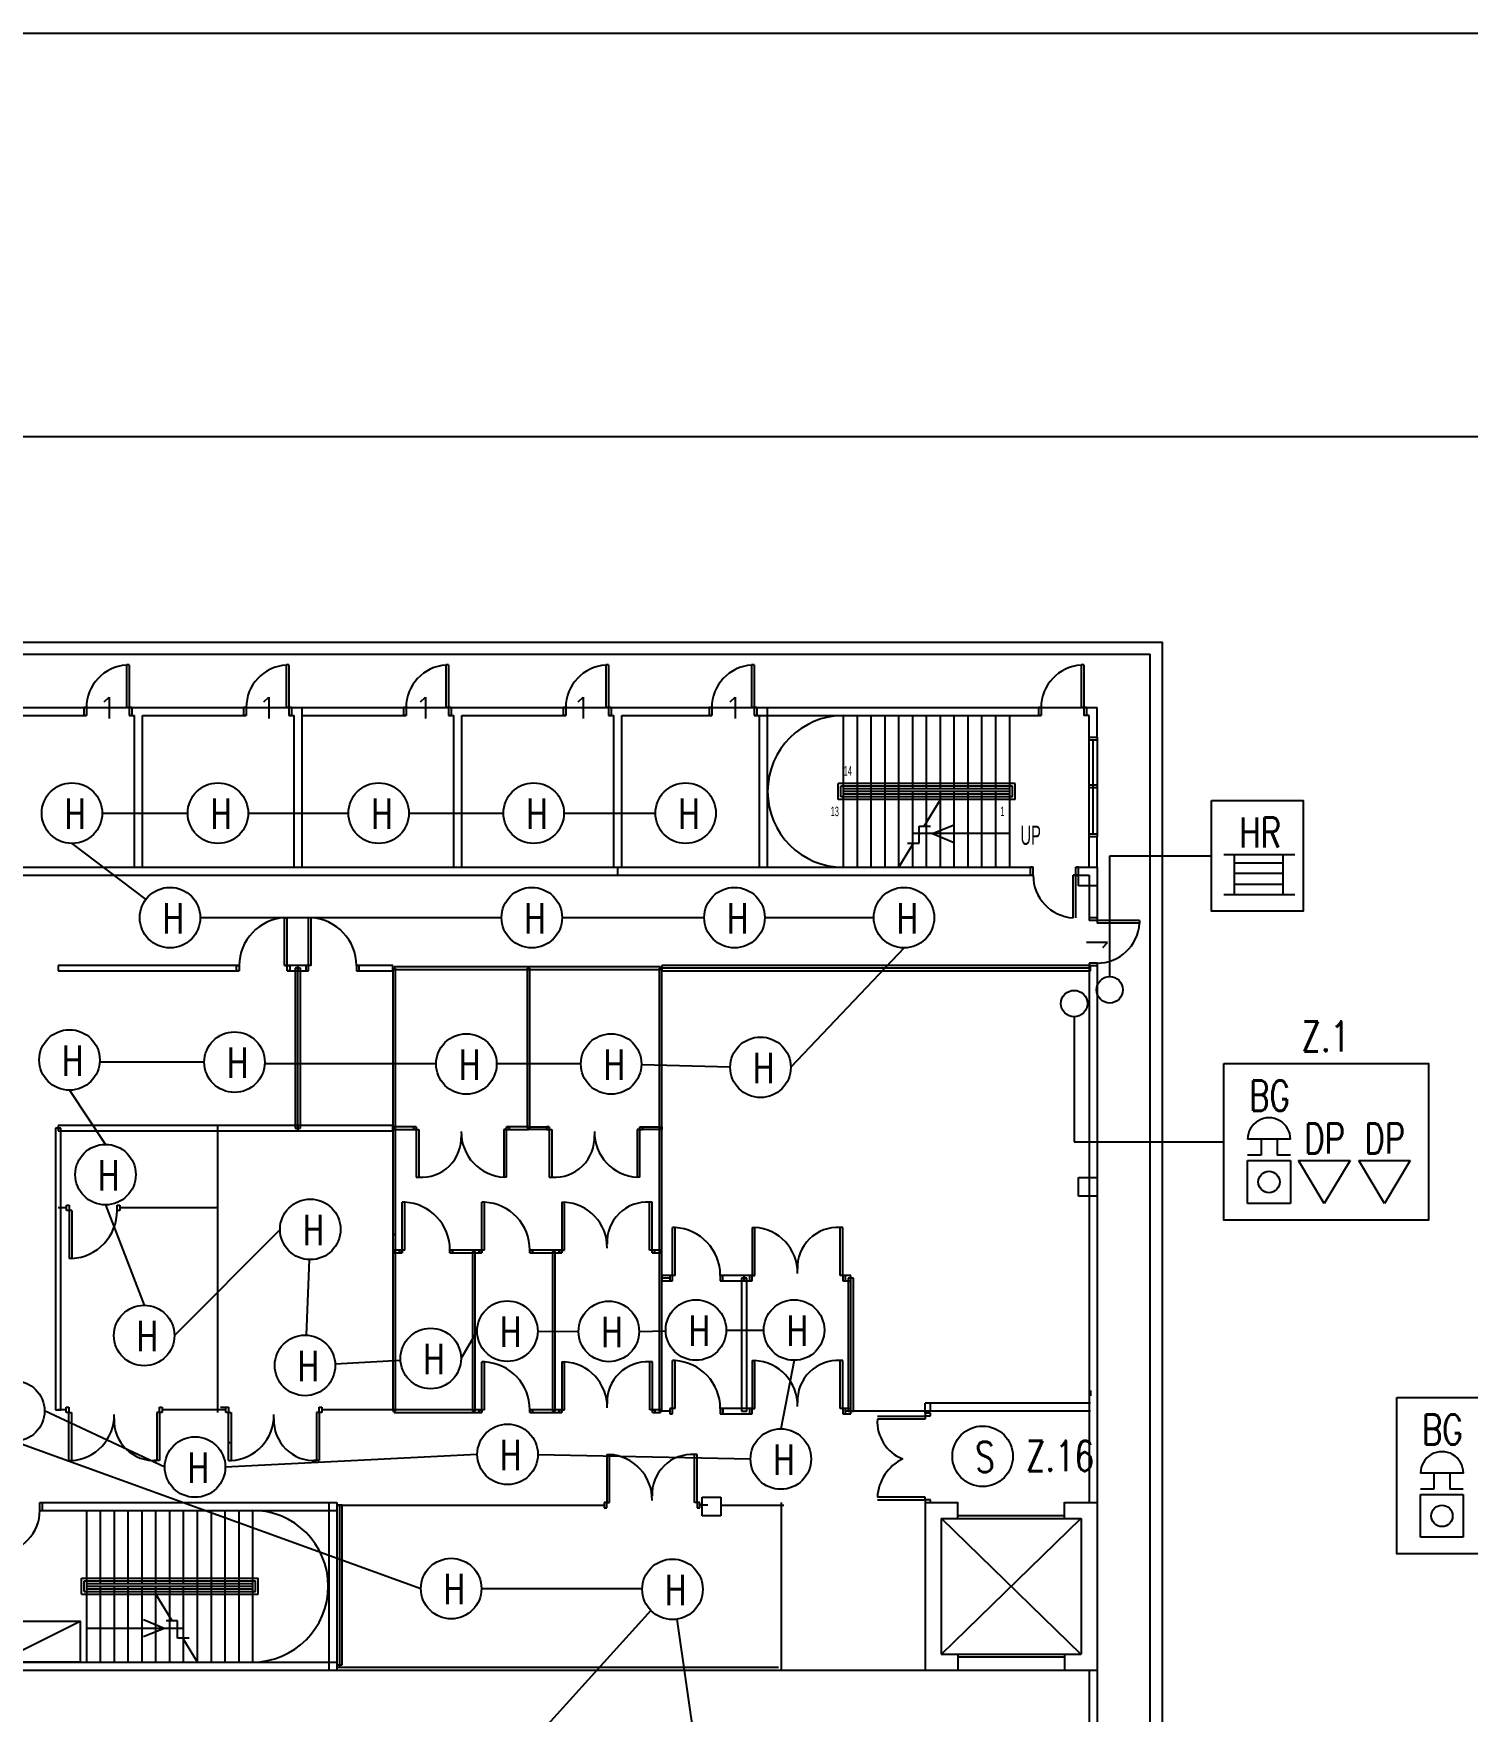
# Model space of a CAD drawing. Extents: x 134044 to 2458691, y -1196082 to 3409924.
# Drawn here: x 134755.6 to 134862.2, y 153433.6 to 153558.3 of the extents above; entities that cross this region are included whole.
import ezdxf

# ---------------------------------------------------------------- set-up
doc = ezdxf.new("R2010")
doc.units = 0
doc.layers.get('0').update_dxf_attribs({"linetype": 'CONTINUOUS'})
for name, color, linetype in [('000_-_ARCHITECT', 251, 'CONTINUOUS'), ('1', 251, 'CONTINUOUS'), ('5', 4, 'CONTINUOUS'), ('CON1', 251, 'CONTINUOUS'), ('DOOR', 251, 'CONTINUOUS'), ('DOOR1', 251, 'CONTINUOUS'), ('DOOR2', 251, 'CONTINUOUS'), ('DR', 251, 'CONTINUOUS'), ('ESCAPE_LINE', 80, 'CONTINUOUS'), ('F-_DDIM', 251, 'CONTINUOUS'), ('F-OP', 5, 'CONTINUOUS'), ('F-WIN', 5, 'CONTINUOUS'), ('F_COL', 3, 'CONTINUOUS'), ('FAPOINT', 1, 'CONTINUOUS'), ('FF_GRID_LINE', 8, 'CONTINUOUS'), ('GRID', 251, 'CONTINUOUS'), ('MIMIC_SIZE', 7, 'CONTINUOUS'), ('NAMA_TEMPAT', 6, 'CONTINUOUS'), ('PU_DOOR', 251, 'CONTINUOUS'), ('WALL_GYPSUM', 251, 'CONTINUOUS'), ('WALL_PANEL_50MM', 251, 'CONTINUOUS'), ('Z-VIEWPORTS', 7, 'CONTINUOUS')]:
    doc.layers.add(name, color=color, linetype=linetype)
doc.styles.add('PLOT02__REVB$0$NARROW', font='SIMPLEX', dxfattribs={"width": 0.75})
doc.styles.get("Standard").update_dxf_attribs({"font": 'arial.ttf'})

msp = doc.modelspace()

# ---------------------------------------------------------------- linework, layer by layer
at = {"color": 1}
for p, q in [((134849.052, 153476.108, 16734.629), (134845.871, 153476.111, 16734.629)), ((134846.865, 153476.11, 16734.629), (134846.864, 153474.917, 16734.629)), ((134848.058, 153476.109, 16734.629), (134848.057, 153474.916, 16734.629)), ((134845.866, 153471.339, 16734.629), (134845.869, 153474.52, 16734.629)), ((134846.864, 153474.917, 16734.629), (134845.869, 153474.918, 16734.629)), ((134845.869, 153474.52, 16734.629), (134849.051, 153474.517, 16734.629)), ((134849.051, 153474.915, 16734.629), (134848.057, 153474.916, 16734.629)), ((134849.051, 153474.517, 16734.629), (134849.047, 153471.336, 16734.629)), ((134849.663, 153474.515, 16734.629), (134853.481, 153474.526, 16734.629)), ((134851.569, 153471.339, 16734.629), (134849.663, 153474.515, 16734.629)), ((134853.481, 153474.526, 16734.629), (134851.569, 153471.339, 16734.629)), ((134854.13, 153474.515, 16734.629), (134857.948, 153474.526, 16734.629)), ((134856.036, 153471.339, 16734.629), (134854.13, 153474.515, 16734.629)), ((134857.948, 153474.526, 16734.629), (134856.036, 153471.339, 16734.629)), ((134859.718, 153450.089), (134858.724, 153450.091)), ((134861.907, 153451.28), (134858.725, 153451.284)), ((134859.719, 153451.283), (134859.718, 153450.089)), ((134860.912, 153451.281), (134860.911, 153450.088)), ((134861.905, 153450.087), (134860.911, 153450.088)), ((134858.72, 153446.511), (134858.724, 153449.693)), ((134858.724, 153449.693), (134861.905, 153449.69)), ((134861.905, 153449.69), (134861.902, 153446.508))]:
    msp.add_line(p, q, dxfattribs=at)
at = {"color": 1, "linetype": 'BYBLOCK'}
msp.add_line((134752.941, 153437.224), (134759.066, 153440.274), dxfattribs=at)
msp.add_line((134752.941, 153437.224), (134759.066, 153440.274), dxfattribs=at)
at = {"color": 0, "linetype": 'BYBLOCK'}
for p, q in [((134752.106, 153436.63), (134834.078, 153436.63)), ((134834.078, 153436.63), (134834.078, 153378.121))]:
    msp.add_line(p, q, dxfattribs=at)
at = {"color": 1}
for points in [[(134843.183, 153501.291), (134849.992, 153501.291), (134849.992, 153493.064), (134843.183, 153493.064)], [(134844.111, 153481.74), (134859.319, 153481.74), (134859.319, 153470.099), (134844.111, 153470.099)], [(134856.965, 153456.912), (134877.798, 153456.912), (134877.798, 153445.272), (134856.965, 153445.272)]]:
    msp.add_lwpolyline(points, close=True, dxfattribs=at)
at = {"color": 1, "linetype": 'BYBLOCK'}
for centre, radius in [((134758.454, 153500.352), 2.25), ((134769.308, 153500.352), 2.25), ((134781.257, 153500.352), 2.25), ((134792.787, 153500.352), 2.25), ((134804.084, 153500.352), 2.25), ((134765.744, 153492.588), 2.25), ((134792.648, 153492.588), 2.25), ((134807.718, 153492.588), 2.25), ((134820.319, 153492.588), 2.25), ((134835.614, 153487.218), 0.982), ((134832.971, 153486.194), 0.982), ((134758.267, 153482.003), 2.25), ((134770.543, 153481.842), 2.25), ((134787.779, 153481.703), 2.25), ((134798.541, 153481.703), 2.25), ((134809.651, 153481.456), 2.25), ((134760.951, 153473.477), 2.25), ((134776.175, 153469.402), 2.25), ((134790.831, 153461.832), 2.25), ((134798.371, 153461.815), 2.25), ((134804.851, 153461.916), 2.25), ((134812.146, 153461.916), 2.25), ((134763.823, 153461.509), 2.25), ((134775.781, 153459.287), 2.25), ((134785.131, 153459.804), 2.25), ((134754.162, 153455.898), 2.25), ((134767.604, 153451.728), 2.25), ((134790.844, 153452.674), 2.25), ((134811.162, 153452.323), 2.25), ((134826.165, 153452.53), 2.25), ((134786.648, 153442.693), 2.25), ((134803.108, 153442.64), 2.25)]:
    msp.add_circle(centre, radius, dxfattribs=at)
at = {"color": 1}
for centre in [(134847.458, 153472.928, 16734.629), (134860.313, 153448.1)]:
    msp.add_circle(centre, 0.795, dxfattribs=at)
for centre in [(134847.462, 153476.109, 16734.629), (134860.316, 153451.282)]:
    msp.add_arc(centre, 1.591, 359.93967, 179.93967, dxfattribs=at)
at = {"layer": '000_-_ARCHITECT', "color": 0, "linetype": 'BYBLOCK'}
for p, q in [((134833.484, 153511.375), (134833.484, 153508.207)), ((134833.682, 153511.375), (134833.484, 153511.375)), ((134833.682, 153511.375), (134833.682, 153507.613)), ((134830.316, 153508.207), (134830.316, 153507.613)), ((134830.514, 153508.207), (134830.316, 153508.207)), ((134830.514, 153507.613), (134830.316, 153507.613)), ((134830.514, 153508.207), (134830.514, 153507.613)), ((134833.88, 153508.207), (134833.484, 153508.207)), ((134834.078, 153507.613), (134833.682, 153507.613)), ((134833.88, 153508.207), (134833.88, 153507.613)), ((134815.822, 153502.168), (134815.822, 153502.366)), ((134828.177, 153502.168), (134815.822, 153502.168)), ((134815.822, 153501.574), (134815.822, 153501.772)), ((134828.177, 153501.772), (134815.822, 153501.772)), ((134828.177, 153498.852), (134820.97, 153498.852)), ((134822.428, 153498.835), (134823.965, 153499.474)), ((134822.428, 153498.835), (134823.965, 153498.196)), ((134829.722, 153495.733), (134829.722, 153496.327)), ((134829.92, 153496.327), (134829.722, 153496.327)), ((134829.92, 153495.733), (134829.92, 153496.327)), ((134833.088, 153492.565), (134833.088, 153496.327)), ((134833.286, 153496.327), (134833.088, 153496.327)), ((134833.286, 153495.733), (134833.286, 153496.327)), ((134829.92, 153495.733), (134829.722, 153495.733)), ((134832.89, 153492.565), (134832.89, 153495.733)), ((134833.286, 153495.733), (134832.89, 153495.733)), ((134759.551, 153443.065), (134771.906, 153443.065)), ((134759.551, 153442.669), (134771.906, 153442.669)), ((134771.906, 153443.065), (134771.906, 153443.263)), ((134771.906, 153442.471), (134771.906, 153442.669)), ((134765.3, 153439.732), (134763.762, 153440.371)), ((134759.551, 153439.749), (134766.758, 153439.749)), ((134765.3, 153439.732), (134763.762, 153439.093))]:
    msp.add_line(p, q, dxfattribs=at)
for centre, start, end in [((134833.682, 153508.207), 93.58332, 180), ((134833.088, 153495.733), 180, 266.41668)]:
    msp.add_arc(centre, 3.168, start, end, dxfattribs=at)
at = {"layer": '1', "color": 0, "linetype": 'BYBLOCK'}
for p, q in [((134746.641, 153513.078), (134839.543, 153513.078)), ((134839.543, 153372.656), (134839.543, 153513.078)), ((134747.552, 153512.167), (134838.632, 153512.167)), ((134838.632, 153373.567), (134838.632, 153512.167)), ((134821.901, 153455.729), (134821.901, 153456.48)), ((134822.294, 153455.886), (134822.294, 153456.48)), ((134823.104, 153447.916), (134833.468, 153437.818)), ((134823.104, 153437.818), (134833.468, 153447.916))]:
    msp.add_line(p, q, dxfattribs=at)
at = {"layer": '5', "color": 0, "linetype": 'BYBLOCK'}
for p, q in [((134828.573, 153502.564), (134815.426, 153502.564)), ((134815.426, 153501.376), (134815.426, 153502.564)), ((134828.573, 153501.376), (134828.573, 153502.564)), ((134828.573, 153501.376), (134815.426, 153501.376)), ((134828.375, 153502.366), (134815.624, 153502.366)), ((134815.624, 153501.574), (134815.624, 153502.366)), ((134828.375, 153501.574), (134815.624, 153501.574)), ((134828.375, 153501.574), (134828.375, 153502.366)), ((134759.155, 153443.461), (134772.302, 153443.461)), ((134759.155, 153442.273), (134759.155, 153443.461)), ((134759.353, 153443.263), (134772.104, 153443.263)), ((134759.353, 153442.471), (134759.353, 153443.263)), ((134772.104, 153442.471), (134772.104, 153443.263)), ((134772.302, 153442.273), (134772.302, 153443.461)), ((134759.155, 153442.273), (134772.302, 153442.273)), ((134759.353, 153442.471), (134772.104, 153442.471))]:
    msp.add_line(p, q, dxfattribs=at)
at = {"layer": 'CON1', "color": 0, "linetype": 'BYBLOCK'}
for p, q in [((134751.512, 153508.207), (134811.209, 153508.207)), ((134752.106, 153507.613), (134759.531, 153507.613)), ((134762.699, 153507.613), (134763.095, 153507.613)), ((134763.095, 153496.327), (134763.095, 153507.613)), ((134763.689, 153507.613), (134771.411, 153507.613)), ((134763.689, 153496.327), (134763.689, 153507.613)), ((134774.579, 153507.613), (134774.975, 153507.613)), ((134774.975, 153496.327), (134774.975, 153507.613)), ((134775.569, 153496.327), (134775.569, 153508.207)), ((134775.569, 153507.613), (134783.291, 153507.613)), ((134786.459, 153507.613), (134786.855, 153507.613)), ((134786.855, 153496.327), (134786.855, 153507.613)), ((134787.449, 153507.613), (134795.171, 153507.613)), ((134787.449, 153496.327), (134787.449, 153507.613)), ((134798.339, 153507.613), (134798.735, 153507.613)), ((134798.735, 153496.327), (134798.735, 153507.613)), ((134799.329, 153507.613), (134806.021, 153507.613)), ((134799.329, 153496.327), (134799.329, 153507.613)), ((134809.189, 153507.613), (134830.514, 153507.613)), ((134809.585, 153496.327), (134809.585, 153507.613)), ((134810.179, 153496.327), (134810.179, 153508.207)), ((134810.615, 153508.207), (134834.672, 153508.207)), ((134834.078, 153506.017), (134834.078, 153507.613)), ((134834.672, 153506.017), (134834.672, 153508.207)), ((134834.078, 153496.327), (134834.078, 153498.592)), ((134834.672, 153496.327), (134834.672, 153498.592)), ((134751.512, 153496.327), (134829.922, 153496.327)), ((134833.088, 153496.327), (134834.672, 153496.327)), ((134751.512, 153495.733), (134829.922, 153495.733)), ((134832.89, 153495.733), (134834.078, 153495.733)), ((134834.078, 153495.733), (134834.078, 153492.565)), ((134834.672, 153494.941), (134834.672, 153492.565)), ((134834.078, 153489.001), (134834.078, 153449.104)), ((134834.672, 153489.001), (134834.672, 153377.554)), ((134834.181, 153456.48), (134821.901, 153456.48)), ((134834.181, 153455.886), (134821.901, 153455.886)), ((134756.264, 153449.104), (134778.143, 153449.104)), ((134777.549, 153449.104), (134777.549, 153436.63)), ((134778.143, 153449.104), (134778.143, 153436.63)), ((134821.901, 153449.104), (134824.326, 153449.104)), ((134821.901, 153449.104), (134821.901, 153436.63)), ((134824.326, 153447.923), (134824.326, 153449.111)), ((134832.246, 153447.923), (134832.246, 153449.111)), ((134832.246, 153449.104), (134834.672, 153449.104)), ((134756.264, 153448.51), (134778.143, 153448.51)), ((134823.089, 153447.916), (134833.484, 153447.916)), ((134823.089, 153447.916), (134823.089, 153437.818)), ((134824.326, 153448.121), (134832.246, 153448.121)), ((134833.484, 153447.916), (134833.484, 153437.818)), ((134823.089, 153437.818), (134833.484, 153437.818)), ((134824.326, 153437.818), (134824.326, 153436.63)), ((134824.326, 153437.62), (134832.246, 153437.62)), ((134832.246, 153437.818), (134832.246, 153436.63)), ((134752.106, 153437.224), (134778.143, 153437.224)), ((134752.106, 153436.63), (134778.143, 153436.63)), ((134821.901, 153436.63), (134824.326, 153436.63)), ((134832.246, 153436.63), (134834.672, 153436.63)), ((134834.078, 153436.63), (134834.078, 153424.27))]:
    msp.add_line(p, q, dxfattribs=at)
at = {"layer": 'DOOR', "color": 0, "linetype": 'BYBLOCK'}
for p, q in [((134759.333, 153508.207), (134759.333, 153507.613)), ((134759.531, 153508.207), (134759.333, 153508.207)), ((134759.531, 153507.613), (134759.333, 153507.613)), ((134759.531, 153508.207), (134759.531, 153507.613)), ((134762.897, 153508.207), (134762.699, 153508.207)), ((134762.699, 153508.207), (134762.699, 153507.613)), ((134762.897, 153507.613), (134762.699, 153507.613)), ((134762.897, 153508.207), (134762.897, 153507.613)), ((134771.213, 153508.207), (134771.213, 153507.613)), ((134771.411, 153508.207), (134771.213, 153508.207)), ((134771.411, 153507.613), (134771.213, 153507.613)), ((134771.411, 153508.207), (134771.411, 153507.613)), ((134774.777, 153508.207), (134774.579, 153508.207)), ((134774.579, 153508.207), (134774.579, 153507.613)), ((134774.777, 153507.613), (134774.579, 153507.613)), ((134774.777, 153508.207), (134774.777, 153507.613)), ((134783.093, 153508.207), (134783.093, 153507.613)), ((134783.291, 153508.207), (134783.093, 153508.207)), ((134783.291, 153507.613), (134783.093, 153507.613)), ((134783.291, 153508.207), (134783.291, 153507.613)), ((134786.657, 153508.207), (134786.459, 153508.207)), ((134786.459, 153508.207), (134786.459, 153507.613)), ((134786.657, 153507.613), (134786.459, 153507.613)), ((134786.657, 153508.207), (134786.657, 153507.613)), ((134794.973, 153508.207), (134794.973, 153507.613)), ((134795.171, 153508.207), (134794.973, 153508.207)), ((134795.171, 153507.613), (134794.973, 153507.613)), ((134795.171, 153508.207), (134795.171, 153507.613)), ((134798.537, 153508.207), (134798.339, 153508.207)), ((134798.339, 153508.207), (134798.339, 153507.613)), ((134798.537, 153507.613), (134798.339, 153507.613)), ((134798.537, 153508.207), (134798.537, 153507.613)), ((134805.823, 153508.207), (134805.823, 153507.613)), ((134806.021, 153508.207), (134805.823, 153508.207)), ((134806.021, 153507.613), (134805.823, 153507.613)), ((134806.021, 153508.207), (134806.021, 153507.613)), ((134809.387, 153508.207), (134809.189, 153508.207)), ((134809.189, 153508.207), (134809.189, 153507.613)), ((134809.387, 153507.613), (134809.189, 153507.613)), ((134809.387, 153508.207), (134809.387, 153507.613)), ((134834.672, 153492.565), (134834.078, 153492.565)), ((134834.078, 153492.565), (134834.078, 153492.367)), ((134834.672, 153492.565), (134834.672, 153492.367)), ((134834.672, 153492.367), (134834.078, 153492.367)), ((134834.672, 153489.199), (134834.078, 153489.199)), ((134834.078, 153489.199), (134834.078, 153489.001)), ((134834.672, 153489.001), (134834.078, 153489.001)), ((134834.672, 153489.199), (134834.672, 153489.001)), ((134809.03, 153469.544), (134809.03, 153465.984)), ((134809.03, 153469.544), (134809.228, 153469.544)), ((134809.228, 153465.984), (134809.228, 153469.544)), ((134815.762, 153469.544), (134815.366, 153469.544)), ((134815.564, 153465.984), (134815.564, 153469.544)), ((134815.762, 153465.984), (134815.762, 153469.544)), ((134809.03, 153465.984), (134808.832, 153465.984)), ((134808.832, 153465.984), (134808.832, 153465.588)), ((134808.832, 153465.588), (134809.03, 153465.588)), ((134809.03, 153465.984), (134809.228, 153465.984)), ((134809.03, 153465.588), (134809.03, 153465.984)), ((134815.762, 153465.984), (134815.564, 153465.984)), ((134815.96, 153465.984), (134815.762, 153465.984)), ((134815.762, 153465.984), (134815.762, 153465.588)), ((134815.762, 153465.588), (134815.96, 153465.588)), ((134815.96, 153465.588), (134815.96, 153465.984)), ((134809.035, 153459.644), (134809.035, 153456.084)), ((134809.035, 153459.644), (134809.233, 153459.644)), ((134809.233, 153456.084), (134809.233, 153459.644)), ((134815.767, 153459.644), (134815.371, 153459.644)), ((134815.569, 153456.084), (134815.569, 153459.644)), ((134815.767, 153456.084), (134815.767, 153459.644)), ((134758.024, 153456.174), (134758.222, 153456.174)), ((134758.024, 153455.778), (134758.024, 153456.174)), ((134758.222, 153455.778), (134758.024, 153455.778)), ((134758.222, 153456.174), (134758.222, 153455.778)), ((134758.222, 153455.778), (134758.42, 153455.778)), ((134758.222, 153452.218), (134758.222, 153455.778)), ((134758.42, 153455.778), (134758.42, 153452.218)), ((134764.954, 153455.778), (134764.756, 153455.778)), ((134764.756, 153455.778), (134764.756, 153452.218)), ((134764.954, 153456.174), (134765.152, 153456.174)), ((134764.954, 153455.778), (134764.954, 153456.174)), ((134764.954, 153455.778), (134764.954, 153452.218)), ((134765.152, 153455.778), (134764.954, 153455.778)), ((134765.152, 153456.174), (134765.152, 153455.778)), ((134769.903, 153456.174), (134770.101, 153456.174)), ((134769.903, 153455.778), (134769.903, 153456.174)), ((134770.101, 153455.778), (134769.903, 153455.778)), ((134770.101, 153456.174), (134770.101, 153455.778)), ((134770.101, 153455.778), (134770.299, 153455.778)), ((134770.101, 153452.218), (134770.101, 153455.778)), ((134770.299, 153455.778), (134770.299, 153452.218)), ((134776.833, 153455.778), (134776.635, 153455.778)), ((134776.635, 153455.778), (134776.635, 153452.218)), ((134776.833, 153456.174), (134777.031, 153456.174)), ((134776.833, 153455.778), (134776.833, 153456.174)), ((134776.833, 153455.778), (134776.833, 153452.218)), ((134777.031, 153455.778), (134776.833, 153455.778)), ((134777.031, 153456.174), (134777.031, 153455.778)), ((134809.035, 153456.084), (134808.837, 153456.084)), ((134808.837, 153456.084), (134808.837, 153455.688)), ((134808.837, 153455.688), (134809.035, 153455.688)), ((134809.035, 153456.084), (134809.233, 153456.084)), ((134809.035, 153455.688), (134809.035, 153456.084)), ((134815.767, 153456.084), (134815.569, 153456.084)), ((134815.965, 153456.084), (134815.767, 153456.084)), ((134815.767, 153456.084), (134815.767, 153455.688)), ((134815.767, 153455.688), (134815.965, 153455.688)), ((134815.965, 153455.688), (134815.965, 153456.084)), ((134821.901, 153455.492), (134818.341, 153455.492)), ((134821.901, 153455.294), (134818.341, 153455.294)), ((134822.297, 153455.729), (134821.901, 153455.729)), ((134821.901, 153455.729), (134821.901, 153455.531)), ((134821.901, 153455.531), (134822.297, 153455.531)), ((134821.901, 153455.492), (134821.901, 153455.294)), ((134822.297, 153455.531), (134822.297, 153455.729)), ((134770.12, 153453.553), (134770.318, 153453.553)), ((134798.218, 153452.664), (134798.218, 153449.104)), ((134798.218, 153452.664), (134798.416, 153452.664)), ((134798.416, 153449.104), (134798.416, 153452.664)), ((134804.95, 153452.664), (134804.554, 153452.664)), ((134804.752, 153449.104), (134804.752, 153452.664)), ((134804.95, 153449.104), (134804.95, 153452.664)), ((134758.222, 153452.218), (134758.42, 153452.218)), ((134764.954, 153452.218), (134764.558, 153452.218)), ((134770.101, 153452.218), (134770.299, 153452.218)), ((134776.833, 153452.218), (134776.437, 153452.218)), ((134756.066, 153448.51), (134756.066, 153449.104)), ((134756.066, 153449.104), (134756.264, 153449.104)), ((134756.264, 153448.51), (134756.264, 153449.104)), ((134798.218, 153449.104), (134798.02, 153449.104)), ((134798.02, 153449.104), (134798.02, 153448.708)), ((134798.218, 153449.104), (134798.416, 153449.104)), ((134798.218, 153448.708), (134798.218, 153449.104)), ((134804.95, 153449.104), (134804.752, 153449.104)), ((134805.148, 153449.104), (134804.95, 153449.104)), ((134804.95, 153449.104), (134804.95, 153448.708)), ((134805.148, 153448.708), (134805.148, 153449.104)), ((134821.901, 153449.5), (134818.341, 153449.5)), ((134818.341, 153449.302), (134821.901, 153449.302)), ((134821.901, 153449.302), (134821.901, 153449.5)), ((134822.297, 153449.302), (134821.901, 153449.302)), ((134821.901, 153449.302), (134821.901, 153449.104)), ((134821.901, 153449.104), (134822.297, 153449.104)), ((134822.297, 153449.104), (134822.297, 153449.302)), ((134756.066, 153448.51), (134756.264, 153448.51)), ((134798.02, 153448.708), (134798.218, 153448.708)), ((134804.95, 153448.708), (134805.148, 153448.708))]:
    msp.add_line(p, q, dxfattribs=at)
for centre, radius, start, end in [((134809.04, 153466.186), 3.362, 359.09168, 86.98068), ((134815.379, 153466.56), 2.989, 86.46199, 182.41208), ((134809.045, 153456.286), 3.362, 359.09168, 86.98068), ((134815.385, 153456.66), 2.989, 86.46199, 182.41208), ((134758.232, 153455.576), 3.362, 273.01932, 0.90832), ((134764.571, 153455.202), 2.989, 177.58792, 273.53801), ((134770.11, 153455.576), 3.362, 273.01932, 0.90832), ((134776.45, 153455.202), 2.989, 177.58792, 273.53801), ((134821.324, 153455.11), 2.989, 176.46199, 248.32851), ((134798.228, 153449.306), 3.362, 359.09168, 86.98068), ((134804.568, 153449.681), 2.989, 86.46199, 182.41208), ((134821.698, 153449.312), 3.362, 116.07632, 176.98067)]:
    msp.add_arc(centre, radius, start, end, dxfattribs=at)
at = {"layer": 'DOOR1', "color": 0, "linetype": 'BYBLOCK'}
for p, q in [((134762.501, 153511.375), (134762.501, 153508.207)), ((134762.699, 153511.375), (134762.501, 153511.375)), ((134762.699, 153511.375), (134762.699, 153508.207)), ((134774.381, 153511.375), (134774.381, 153508.207)), ((134774.579, 153511.375), (134774.381, 153511.375)), ((134774.579, 153511.375), (134774.579, 153508.207)), ((134786.261, 153511.375), (134786.261, 153508.207)), ((134786.459, 153511.375), (134786.261, 153511.375)), ((134786.459, 153511.375), (134786.459, 153508.207)), ((134798.141, 153511.375), (134798.141, 153508.207)), ((134798.339, 153511.375), (134798.141, 153511.375)), ((134798.339, 153511.375), (134798.339, 153508.207)), ((134808.991, 153511.375), (134808.991, 153508.207)), ((134809.189, 153511.375), (134808.991, 153511.375)), ((134809.189, 153511.375), (134809.189, 153508.207)), ((134762.699, 153508.207), (134762.501, 153508.207)), ((134774.579, 153508.207), (134774.381, 153508.207)), ((134786.459, 153508.207), (134786.261, 153508.207)), ((134798.339, 153508.207), (134798.141, 153508.207)), ((134809.189, 153508.207), (134808.991, 153508.207)), ((134837.84, 153492.367), (134834.672, 153492.367)), ((134834.672, 153492.367), (134834.672, 153492.169)), ((134837.84, 153492.169), (134834.672, 153492.169)), ((134837.84, 153492.367), (134837.84, 153492.169))]:
    msp.add_line(p, q, dxfattribs=at)
at = {"layer": 'DOOR2', "color": 0, "linetype": 'BYBLOCK'}
for centre, start, end in [((134762.699, 153508.207), 93.58332, 180), ((134774.579, 153508.207), 93.58332, 180), ((134786.459, 153508.207), 93.58332, 180), ((134798.339, 153508.207), 93.58332, 180), ((134809.189, 153508.207), 93.58332, 180), ((134834.672, 153492.367), 270, 356.41668), ((134752.898, 153448.51), 273.58332, 0)]:
    msp.add_arc(centre, 3.168, start, end, dxfattribs=at)
at = {"layer": 'DR', "color": 0, "linetype": 'BYBLOCK'}
for p, q in [((134774.259, 153489.015), (134774.259, 153492.573)), ((134774.259, 153492.573), (134774.457, 153492.573)), ((134774.457, 153489.015), (134774.457, 153492.573)), ((134776.041, 153489.015), (134776.041, 153492.573)), ((134776.239, 153492.573), (134776.041, 153492.573)), ((134776.239, 153489.015), (134776.239, 153492.573)), ((134770.695, 153488.619), (134770.695, 153489.015)), ((134770.695, 153489.015), (134770.893, 153489.015)), ((134770.893, 153489.015), (134770.893, 153488.619)), ((134774.259, 153489.015), (134774.457, 153489.015)), ((134774.457, 153488.619), (134774.457, 153489.015)), ((134774.457, 153489.015), (134774.655, 153489.015)), ((134774.655, 153489.015), (134774.655, 153488.619)), ((134776.041, 153489.015), (134775.843, 153489.015)), ((134775.843, 153489.015), (134775.843, 153488.619)), ((134776.239, 153489.015), (134776.041, 153489.015)), ((134776.041, 153488.619), (134776.041, 153489.015)), ((134779.803, 153489.015), (134779.605, 153489.015)), ((134779.605, 153489.015), (134779.605, 153488.619)), ((134779.803, 153488.619), (134779.803, 153489.015)), ((134770.893, 153488.619), (134770.695, 153488.619)), ((134774.655, 153488.619), (134774.457, 153488.619)), ((134775.843, 153488.619), (134776.041, 153488.619)), ((134779.605, 153488.619), (134779.803, 153488.619)), ((134758.052, 153471.195), (134758.25, 153471.195)), ((134758.052, 153470.799), (134758.052, 153471.195)), ((134758.25, 153470.799), (134758.052, 153470.799)), ((134758.25, 153471.195), (134758.25, 153470.799)), ((134758.25, 153470.799), (134758.25, 153467.24)), ((134758.448, 153470.799), (134758.25, 153470.799)), ((134758.448, 153470.799), (134758.448, 153467.24)), ((134761.814, 153471.195), (134762.012, 153471.195)), ((134761.814, 153470.799), (134761.814, 153471.195)), ((134762.012, 153470.799), (134761.814, 153470.799)), ((134762.012, 153471.195), (134762.012, 153470.799)), ((134803.095, 153465.984), (134803.095, 153469.542)), ((134803.293, 153469.542), (134803.095, 153469.542)), ((134803.293, 153465.984), (134803.293, 153469.542)), ((134758.448, 153467.24), (134758.25, 153467.24)), ((134803.095, 153465.984), (134802.897, 153465.984)), ((134802.897, 153465.984), (134802.897, 153465.588)), ((134802.897, 153465.588), (134803.095, 153465.588)), ((134803.293, 153465.984), (134803.095, 153465.984)), ((134803.095, 153465.588), (134803.095, 153465.984)), ((134806.857, 153465.984), (134806.659, 153465.984)), ((134806.659, 153465.984), (134806.659, 153465.588)), ((134806.659, 153465.588), (134806.857, 153465.588)), ((134806.857, 153465.588), (134806.857, 153465.984)), ((134803.095, 153456.084), (134803.095, 153459.642)), ((134803.293, 153459.642), (134803.095, 153459.642)), ((134803.293, 153456.084), (134803.293, 153459.642)), ((134803.095, 153456.084), (134802.897, 153456.084)), ((134802.897, 153456.084), (134802.897, 153455.688)), ((134802.897, 153455.688), (134803.095, 153455.688)), ((134803.293, 153456.084), (134803.095, 153456.084)), ((134803.095, 153455.688), (134803.095, 153456.084)), ((134806.857, 153456.084), (134806.659, 153456.084)), ((134806.659, 153456.084), (134806.659, 153455.688)), ((134806.659, 153455.688), (134806.857, 153455.688)), ((134806.857, 153455.688), (134806.857, 153456.084))]:
    msp.add_line(p, q, dxfattribs=at)
for centre, start, end in [((134774.457, 153489.015), 93.18474, 180), ((134776.041, 153489.015), 0, 86.81526), ((134758.25, 153470.799), 273.18474, 0), ((134803.095, 153465.984), 0, 86.81526), ((134803.095, 153456.084), 0, 86.81526)]:
    msp.add_arc(centre, 3.564, start, end, dxfattribs=at)
at = {"layer": 'ESCAPE_LINE', "color": 0}
msp.add_lwpolyline([(134608.229, 153168.329), (135368.229, 153168.329), (135368.229, 153528.329), (134608.229, 153528.329)], close=True, dxfattribs=at)
at = {"layer": 'F-_DDIM', "color": 0, "linetype": 'BYBLOCK'}
for p, q in [((134760.842, 153508.63), (134761.21, 153508.979)), ((134761.21, 153508.979), (134761.21, 153507.399)), ((134772.73, 153508.63), (134773.098, 153508.979)), ((134773.098, 153508.979), (134773.098, 153507.399)), ((134784.368, 153508.63), (134784.736, 153508.979)), ((134784.736, 153508.979), (134784.736, 153507.399)), ((134796.094, 153508.63), (134796.462, 153508.979)), ((134796.462, 153508.979), (134796.462, 153507.399)), ((134807.392, 153508.63), (134807.76, 153508.979)), ((134807.76, 153508.979), (134807.76, 153507.399)), ((134821.818, 153499.397), (134823.029, 153501.376)), ((134821.438, 153498.118), (134821.438, 153499.397)), ((134821.438, 153499.397), (134822.279, 153499.397)), ((134821.438, 153498.775), (134821.485, 153498.852)), ((134819.941, 153496.327), (134821.036, 153498.118)), ((134820.568, 153498.118), (134821.438, 153498.118)), ((134835.46, 153490.727), (134833.88, 153490.727)), ((134835.111, 153490.359), (134835.46, 153490.727)), ((134765.909, 153440.294), (134764.699, 153442.273)), ((134766.29, 153440.294), (134765.449, 153440.294)), ((134766.29, 153439.015), (134766.29, 153440.294)), ((134766.29, 153439.672), (134766.243, 153439.749)), ((134767.16, 153439.015), (134766.29, 153439.015)), ((134767.787, 153437.224), (134766.692, 153439.015))]:
    msp.add_line(p, q, dxfattribs=at)
at = {"layer": 'F-OP', "color": 0, "linetype": 'BYBLOCK'}
for p, q in [((134815.822, 153496.327), (134815.822, 153507.613)), ((134816.852, 153496.327), (134816.852, 153507.613)), ((134817.881, 153496.327), (134817.881, 153507.613)), ((134818.911, 153496.327), (134818.911, 153507.613)), ((134819.941, 153496.327), (134819.941, 153507.613)), ((134820.97, 153502.168), (134820.97, 153507.613)), ((134822, 153502.168), (134822, 153507.613)), ((134823.029, 153502.168), (134823.029, 153507.613)), ((134824.059, 153502.168), (134824.059, 153507.613)), ((134825.089, 153502.168), (134825.089, 153507.613)), ((134826.118, 153502.168), (134826.118, 153507.613)), ((134827.148, 153502.168), (134827.148, 153507.613)), ((134828.177, 153502.168), (134828.177, 153507.613)), ((134828.177, 153501.97), (134815.822, 153501.97)), ((134820.97, 153496.327), (134820.97, 153501.97)), ((134822, 153496.327), (134822, 153501.97)), ((134823.029, 153496.327), (134823.029, 153501.97)), ((134824.059, 153496.327), (134824.059, 153501.97)), ((134825.089, 153496.327), (134825.089, 153501.97)), ((134826.118, 153496.327), (134826.118, 153501.97)), ((134827.148, 153496.327), (134827.148, 153501.97)), ((134828.177, 153496.327), (134828.177, 153502.168)), ((134759.551, 153443.065), (134759.551, 153448.51)), ((134760.58, 153443.065), (134760.58, 153448.51)), ((134761.61, 153443.065), (134761.61, 153448.51)), ((134762.639, 153443.065), (134762.639, 153448.51)), ((134763.669, 153443.065), (134763.669, 153448.51)), ((134764.699, 153443.065), (134764.699, 153448.51)), ((134765.728, 153443.065), (134765.728, 153448.51)), ((134766.758, 153443.065), (134766.758, 153448.51)), ((134767.787, 153437.224), (134767.787, 153448.51)), ((134768.817, 153437.224), (134768.817, 153448.51)), ((134769.847, 153437.224), (134769.847, 153448.51)), ((134770.876, 153437.224), (134770.876, 153448.51)), ((134771.906, 153437.224), (134771.906, 153448.51)), ((134759.551, 153437.224), (134759.551, 153443.065)), ((134759.551, 153442.867), (134771.906, 153442.867)), ((134760.58, 153437.224), (134760.58, 153442.867)), ((134761.61, 153437.224), (134761.61, 153442.867)), ((134762.639, 153437.224), (134762.639, 153442.867)), ((134763.669, 153437.224), (134763.669, 153442.867)), ((134764.699, 153437.224), (134764.699, 153442.867)), ((134765.728, 153437.224), (134765.728, 153442.867)), ((134766.758, 153437.224), (134766.758, 153442.867))]:
    msp.add_line(p, q, dxfattribs=at)
for centre, start, end in [((134815.822, 153501.97), 90, 270), ((134771.866, 153442.867), 270, 90)]:
    msp.add_arc(centre, 5.643, start, end, dxfattribs=at)
at = {"layer": 'F-WIN', "color": 0, "linetype": 'BYBLOCK'}
for p, q in [((134834.078, 153506.017), (134834.672, 153506.017)), ((134834.078, 153498.592), (134834.078, 153506.017)), ((134834.078, 153505.819), (134834.672, 153505.819)), ((134834.375, 153498.79), (134834.375, 153505.819)), ((134834.672, 153506.017), (134834.672, 153498.592)), ((134834.078, 153502.453), (134834.672, 153502.453)), ((134834.078, 153502.255), (134834.672, 153502.255)), ((134834.672, 153498.79), (134834.078, 153498.79)), ((134834.672, 153498.592), (134834.078, 153498.592))]:
    msp.add_line(p, q, dxfattribs=at)
at = {"layer": 'F_COL', "color": 0, "linetype": 'BYBLOCK'}
for p, q in [((134833.286, 153496.327), (134834.672, 153496.327)), ((134833.286, 153494.941), (134833.286, 153496.327)), ((134834.672, 153496.327), (134834.672, 153494.941)), ((134834.672, 153494.941), (134833.286, 153494.941)), ((134833.286, 153473.26), (134834.672, 153473.26)), ((134833.286, 153471.874), (134833.286, 153473.26)), ((134833.286, 153473.26), (134834.672, 153473.26)), ((134833.286, 153471.874), (134833.286, 153473.26)), ((134834.672, 153473.26), (134834.672, 153471.874)), ((134834.672, 153473.26), (134834.672, 153471.874)), ((134834.672, 153471.874), (134833.286, 153471.874)), ((134834.672, 153471.874), (134833.286, 153471.874)), ((134805.308, 153449.5), (134806.694, 153449.5)), ((134805.308, 153448.114), (134805.308, 153449.5)), ((134806.694, 153449.5), (134806.694, 153448.114)), ((134806.694, 153448.114), (134805.308, 153448.114))]:
    msp.add_line(p, q, dxfattribs=at)
at = {"layer": 'FAPOINT', "color": 1, "linetype": 'BYBLOCK'}
for p, q in [((134844.111, 153497.27, 16734.629), (134849.37, 153497.27, 16734.629)), ((134844.894, 153494.299, 16734.629), (134844.894, 153497.27, 16734.629)), ((134844.894, 153496.66, 16734.629), (134848.519, 153496.66, 16734.629)), ((134848.519, 153494.299, 16734.629), (134848.519, 153497.27, 16734.629)), ((134844.894, 153495.894, 16734.629), (134848.519, 153495.894, 16734.629)), ((134844.894, 153495.066, 16734.629), (134848.519, 153495.066, 16734.629)), ((134844.111, 153494.299, 16734.629), (134849.37, 153494.299, 16734.629))]:
    msp.add_line(p, q, dxfattribs=at)
at = {"layer": 'FF_GRID_LINE', "color": 1}
for p, q in [((134849.047, 153471.336, 16734.629), (134845.866, 153471.339, 16734.629)), ((134861.902, 153446.508), (134858.72, 153446.511))]:
    msp.add_line(p, q, dxfattribs=at)
at = {"layer": 'GRID', "color": 0, "linetype": 'BYBLOCK'}
msp.add_line((134799.032, 153495.733), (134799.032, 153496.327), dxfattribs=at)
at = {"layer": 'MIMIC_SIZE', "color": 1}
for p, q in [((134760.704, 153500.352), (134767.058, 153500.352)), ((134771.558, 153500.352), (134779.007, 153500.352)), ((134783.507, 153500.352), (134790.537, 153500.352)), ((134795.037, 153500.352), (134801.834, 153500.352)), ((134758.454, 153498.102), (134763.95, 153493.945)), ((134835.614, 153488.2), (134835.614, 153497.177)), ((134835.614, 153497.177), (134843.183, 153497.177)), ((134767.994, 153492.588), (134790.398, 153492.588)), ((134794.898, 153492.588), (134805.468, 153492.588)), ((134809.968, 153492.588), (134818.069, 153492.588)), ((134820.319, 153490.338), (134811.901, 153481.456)), ((134832.971, 153485.212), (134832.971, 153475.92)), ((134768.293, 153481.842), (134760.512, 153481.842)), ((134785.529, 153481.703), (134772.788, 153481.703)), ((134796.291, 153481.703), (134790.029, 153481.703)), ((134807.401, 153481.456), (134800.79, 153481.64)), ((134758.267, 153479.753), (134760.951, 153475.727)), ((134832.971, 153475.92), (134844.111, 153475.92)), ((134760.951, 153471.227), (134763.823, 153463.759)), ((134766.073, 153461.509), (134773.925, 153469.402)), ((134776.087, 153467.154), (134775.868, 153461.535)), ((134787.381, 153459.804), (134788.581, 153461.832)), ((134793.081, 153461.832), (134796.121, 153461.815)), ((134800.621, 153461.815), (134802.602, 153461.862)), ((134807.101, 153461.916), (134809.896, 153461.916)), ((134778.027, 153459.411), (134782.885, 153459.679)), ((134812.146, 153459.666), (134811.162, 153454.573)), ((134765.354, 153451.728), (134756.412, 153455.898)), ((134754.162, 153453.648), (134784.398, 153442.693)), ((134788.594, 153452.674), (134769.854, 153451.728)), ((134808.912, 153452.323), (134793.094, 153452.631)), ((134788.898, 153442.693), (134800.859, 153442.693)), ((134803.428, 153440.413), (134805.296, 153427.425))]:
    msp.add_line(p, q, dxfattribs=at)
at = {"layer": 'MIMIC_SIZE', "color": 85}
msp.add_line((134801.498, 153441.069), (134791.174, 153429.656), dxfattribs=at)
at = {"layer": 'NAMA_TEMPAT', "color": 1, "linetype": 'BYBLOCK'}
msp.add_lwpolyline([(134752.941, 153437.224), (134752.941, 153440.274), (134759.066, 153440.274), (134759.066, 153437.224)], close=True, dxfattribs=at)
msp.add_lwpolyline([(134752.941, 153437.224), (134752.941, 153440.274), (134759.066, 153440.274), (134759.066, 153437.224)], close=True, dxfattribs=at)
at = {"layer": 'PU_DOOR', "color": 0, "linetype": 'BYBLOCK'}
for p, q in [((134783.84, 153477.036), (134783.84, 153476.838)), ((134784.038, 153477.036), (134783.84, 153477.036)), ((134783.84, 153476.838), (134784.236, 153476.838)), ((134784.038, 153476.838), (134783.84, 153476.838)), ((134784.038, 153477.036), (134784.038, 153476.838)), ((134784.038, 153476.838), (134784.038, 153473.278)), ((134784.236, 153476.838), (134784.236, 153473.278)), ((134790.968, 153476.838), (134790.572, 153476.838)), ((134790.572, 153476.838), (134790.572, 153473.278)), ((134790.77, 153473.278), (134790.77, 153477.036)), ((134790.77, 153477.036), (134790.968, 153477.036)), ((134790.77, 153476.838), (134790.968, 153476.838)), ((134790.968, 153477.036), (134790.968, 153476.838)), ((134793.74, 153477.036), (134793.74, 153476.838)), ((134793.938, 153477.036), (134793.74, 153477.036)), ((134793.74, 153476.838), (134794.136, 153476.838)), ((134793.938, 153476.838), (134793.74, 153476.838)), ((134793.938, 153477.036), (134793.938, 153476.838)), ((134793.938, 153476.838), (134793.938, 153473.278)), ((134794.136, 153476.838), (134794.136, 153473.278)), ((134800.868, 153476.838), (134800.472, 153476.838)), ((134800.472, 153476.838), (134800.472, 153473.278)), ((134800.67, 153473.278), (134800.67, 153477.036)), ((134800.67, 153477.036), (134800.868, 153477.036)), ((134800.67, 153476.838), (134800.868, 153476.838)), ((134800.868, 153477.036), (134800.868, 153476.838)), ((134784.038, 153473.278), (134784.434, 153473.278)), ((134790.77, 153473.278), (134790.572, 153473.278)), ((134793.938, 153473.278), (134794.334, 153473.278)), ((134800.67, 153473.278), (134800.472, 153473.278)), ((134782.998, 153467.667), (134782.998, 153471.423)), ((134783.196, 153471.423), (134782.998, 153471.423)), ((134783.196, 153467.865), (134783.196, 153471.423)), ((134788.938, 153467.667), (134788.938, 153471.423)), ((134789.136, 153471.423), (134788.938, 153471.423)), ((134789.136, 153467.865), (134789.136, 153471.423)), ((134794.873, 153471.425), (134794.873, 153467.667)), ((134794.873, 153471.425), (134795.071, 153471.425)), ((134795.071, 153467.865), (134795.071, 153471.425)), ((134801.605, 153471.425), (134801.209, 153471.425)), ((134801.407, 153467.865), (134801.407, 153471.425)), ((134801.605, 153467.865), (134801.605, 153471.425)), ((134782.8, 153467.667), (134782.8, 153467.865)), ((134782.8, 153467.865), (134782.998, 153467.865)), ((134782.998, 153467.667), (134782.8, 153467.667)), ((134783.196, 153467.865), (134782.998, 153467.865)), ((134782.998, 153467.865), (134782.998, 153467.667)), ((134786.562, 153467.667), (134786.562, 153467.865)), ((134786.562, 153467.865), (134786.76, 153467.865)), ((134786.76, 153467.667), (134786.562, 153467.667)), ((134786.76, 153467.865), (134786.76, 153467.667)), ((134788.74, 153467.667), (134788.74, 153467.865)), ((134788.74, 153467.865), (134788.938, 153467.865)), ((134788.938, 153467.667), (134788.74, 153467.667)), ((134789.136, 153467.865), (134788.938, 153467.865)), ((134788.938, 153467.865), (134788.938, 153467.667)), ((134792.502, 153467.667), (134792.502, 153467.865)), ((134792.502, 153467.865), (134792.7, 153467.865)), ((134792.7, 153467.667), (134792.502, 153467.667)), ((134792.7, 153467.865), (134792.7, 153467.667)), ((134794.675, 153467.865), (134795.071, 153467.865)), ((134794.675, 153467.667), (134794.675, 153467.865)), ((134794.873, 153467.865), (134794.675, 153467.865)), ((134794.873, 153467.667), (134794.675, 153467.667)), ((134801.803, 153467.865), (134801.407, 153467.865)), ((134801.605, 153467.865), (134801.803, 153467.865)), ((134801.605, 153467.667), (134801.605, 153467.865)), ((134801.605, 153467.667), (134801.803, 153467.667)), ((134801.803, 153467.667), (134801.803, 153467.865)), ((134788.938, 153455.787), (134788.938, 153459.543)), ((134789.136, 153459.543), (134788.938, 153459.543)), ((134789.136, 153455.985), (134789.136, 153459.543)), ((134794.878, 153459.545), (134794.878, 153455.787)), ((134794.878, 153459.545), (134795.076, 153459.545)), ((134795.076, 153455.985), (134795.076, 153459.545)), ((134801.61, 153459.545), (134801.214, 153459.545)), ((134801.412, 153455.985), (134801.412, 153459.545)), ((134801.61, 153455.985), (134801.61, 153459.545)), ((134788.74, 153455.787), (134788.74, 153455.985)), ((134788.74, 153455.985), (134788.938, 153455.985)), ((134788.938, 153455.787), (134788.74, 153455.787)), ((134789.136, 153455.985), (134788.938, 153455.985)), ((134788.938, 153455.985), (134788.938, 153455.787)), ((134792.502, 153455.787), (134792.502, 153455.985)), ((134792.502, 153455.985), (134792.7, 153455.985)), ((134792.7, 153455.787), (134792.502, 153455.787)), ((134792.7, 153455.985), (134792.7, 153455.787)), ((134794.68, 153455.985), (134795.076, 153455.985)), ((134794.68, 153455.787), (134794.68, 153455.985)), ((134794.878, 153455.985), (134794.68, 153455.985)), ((134794.878, 153455.787), (134794.68, 153455.787)), ((134801.808, 153455.985), (134801.412, 153455.985)), ((134801.61, 153455.985), (134801.808, 153455.985)), ((134801.61, 153455.787), (134801.61, 153455.985)), ((134801.61, 153455.787), (134801.808, 153455.787)), ((134801.808, 153455.787), (134801.808, 153455.985))]:
    msp.add_line(p, q, dxfattribs=at)
for centre, radius, start, end in [((134784.42, 153476.261), 2.989, 266.46199, 2.41208), ((134790.76, 153476.636), 3.362, 179.09168, 266.98068), ((134794.32, 153476.261), 2.989, 266.46199, 2.41208), ((134800.66, 153476.636), 3.362, 179.09168, 266.98068), ((134782.998, 153467.865), 3.564, 0, 86.81526), ((134788.938, 153467.865), 3.564, 0, 86.81526), ((134794.883, 153468.067), 3.362, 359.09168, 86.98068), ((134801.222, 153468.441), 2.989, 86.46199, 182.41208), ((134788.938, 153455.985), 3.564, 0, 86.81526), ((134794.888, 153456.187), 3.362, 359.09168, 86.98068), ((134801.228, 153456.561), 2.989, 86.46199, 182.41208)]:
    msp.add_arc(centre, radius, start, end, dxfattribs=at)
at = {"layer": 'WALL_GYPSUM', "color": 0, "linetype": 'BYBLOCK'}
for p, q in [((134770.893, 153489.015), (134757.429, 153489.015)), ((134757.429, 153489.015), (134757.429, 153488.619)), ((134775.249, 153489.015), (134774.259, 153489.015)), ((134775.447, 153488.817), (134775.051, 153488.817)), ((134775.051, 153488.817), (134775.051, 153476.937)), ((134776.239, 153489.015), (134775.249, 153489.015)), ((134775.249, 153489.015), (134775.249, 153488.619)), ((134775.249, 153488.619), (134775.249, 153489.015)), ((134775.249, 153476.739), (134775.249, 153488.817)), ((134775.447, 153476.937), (134775.447, 153488.817)), ((134782.305, 153489.015), (134779.605, 153489.015)), ((134782.305, 153488.619), (134782.305, 153489.015)), ((134834.181, 153489.015), (134802.303, 153489.015)), ((134802.303, 153489.015), (134802.303, 153488.619)), ((134834.181, 153488.817), (134802.303, 153488.817)), ((134834.181, 153488.619), (134834.181, 153489.015)), ((134757.429, 153488.619), (134770.893, 153488.619)), ((134774.457, 153488.619), (134775.249, 153488.619)), ((134775.249, 153488.619), (134776.041, 153488.619)), ((134779.605, 153488.619), (134782.305, 153488.619)), ((134802.303, 153488.619), (134834.181, 153488.619)), ((134757.627, 153476.937), (134757.231, 153476.937)), ((134757.231, 153476.937), (134757.232, 153455.976)), ((134775.249, 153477.135), (134757.429, 153477.135)), ((134757.429, 153477.135), (134757.429, 153476.739)), ((134757.429, 153476.739), (134775.249, 153476.739)), ((134757.628, 153455.976), (134757.627, 153476.937)), ((134769.309, 153455.778), (134769.309, 153477.135)), ((134775.051, 153476.937), (134775.447, 153476.937)), ((134782.305, 153477.135), (134775.249, 153477.135)), ((134775.249, 153477.135), (134775.249, 153476.739)), ((134775.249, 153476.739), (134775.249, 153477.135)), ((134775.249, 153476.739), (134782.305, 153476.739)), ((134782.305, 153476.739), (134782.305, 153477.135)), ((134758.052, 153470.997), (134757.429, 153470.997)), ((134769.309, 153470.997), (134762.012, 153470.997)), ((134803.293, 153465.984), (134802.303, 153465.984)), ((134802.303, 153465.984), (134802.303, 153465.588)), ((134802.897, 153465.786), (134802.303, 153465.786)), ((134802.303, 153465.588), (134803.095, 153465.588)), ((134808.441, 153465.984), (134806.659, 153465.984)), ((134806.659, 153465.588), (134808.441, 153465.588)), ((134808.639, 153465.786), (134808.243, 153465.786)), ((134808.243, 153465.786), (134808.243, 153455.886)), ((134808.441, 153465.588), (134808.441, 153465.984)), ((134809.228, 153465.984), (134808.441, 153465.984)), ((134808.441, 153465.984), (134808.441, 153465.588)), ((134808.441, 153465.588), (134809.03, 153465.588)), ((134808.639, 153455.886), (134808.639, 153465.786)), ((134816.361, 153465.984), (134815.564, 153465.984)), ((134815.762, 153465.588), (134816.361, 153465.588)), ((134816.559, 153465.786), (134816.163, 153465.786)), ((134816.163, 153465.786), (134816.163, 153455.886)), ((134816.361, 153465.588), (134816.361, 153465.984)), ((134816.361, 153455.688), (134816.361, 153465.984)), ((134816.559, 153455.886), (134816.559, 153465.786)), ((134834.2, 153457.022), (134834.2, 153457.418)), ((134757.232, 153455.976), (134757.628, 153455.976)), ((134758.031, 153455.976), (134757.407, 153455.976)), ((134769.903, 153455.976), (134765.152, 153455.976)), ((134769.507, 153456.174), (134769.903, 153456.174)), ((134782.305, 153455.976), (134777.031, 153455.976)), ((134802.897, 153455.886), (134802.303, 153455.886)), ((134809.233, 153456.084), (134806.857, 153456.084)), ((134806.857, 153456.084), (134806.857, 153455.688)), ((134806.857, 153455.688), (134809.035, 153455.688)), ((134808.243, 153455.886), (134808.639, 153455.886)), ((134816.361, 153456.084), (134815.569, 153456.084)), ((134815.767, 153455.688), (134816.361, 153455.688)), ((134834.181, 153455.886), (134815.965, 153455.886)), ((134816.163, 153455.886), (134816.559, 153455.886)), ((134816.361, 153455.688), (134816.361, 153456.084)), ((134778.143, 153448.906), (134798.02, 153448.906)), ((134778.539, 153448.906), (134778.143, 153448.906)), ((134778.143, 153448.906), (134778.143, 153437.026)), ((134778.341, 153448.906), (134778.341, 153436.828)), ((134778.539, 153437.026), (134778.539, 153448.906)), ((134805.742, 153448.906), (134805.148, 153448.906)), ((134806.694, 153448.906), (134811.383, 153448.906)), ((134811.185, 153449.104), (134811.185, 153436.63)), ((134778.143, 153437.026), (134778.539, 153437.026)), ((134810.987, 153436.828), (134778.143, 153436.828))]:
    msp.add_line(p, q, dxfattribs=at)
at = {"layer": 'WALL_PANEL_50MM', "color": 0, "linetype": 'BYBLOCK'}
for p, q in [((134782.503, 153488.817), (134782.305, 153488.817)), ((134782.305, 153488.817), (134782.305, 153476.937)), ((134792.403, 153488.916), (134782.404, 153488.916)), ((134782.404, 153488.916), (134782.404, 153488.718)), ((134782.503, 153476.937), (134782.503, 153488.817)), ((134792.502, 153488.817), (134792.304, 153488.817)), ((134792.304, 153488.817), (134792.304, 153476.937)), ((134802.204, 153488.916), (134792.403, 153488.916)), ((134792.403, 153488.916), (134792.403, 153488.718)), ((134792.403, 153488.718), (134792.403, 153488.916)), ((134792.502, 153476.937), (134792.502, 153488.817)), ((134802.303, 153488.817), (134802.105, 153488.817)), ((134802.105, 153488.817), (134802.105, 153476.937)), ((134802.204, 153488.718), (134802.204, 153488.916)), ((134802.303, 153476.937), (134802.303, 153488.817)), ((134782.404, 153488.718), (134792.403, 153488.718)), ((134792.403, 153488.718), (134802.204, 153488.718)), ((134782.503, 153476.937), (134782.305, 153476.937)), ((134782.305, 153476.937), (134782.305, 153469.017)), ((134782.305, 153476.937), (134782.503, 153476.937)), ((134784.038, 153477.036), (134782.404, 153477.036)), ((134782.404, 153477.036), (134782.404, 153476.838)), ((134782.404, 153476.838), (134784.236, 153476.838)), ((134782.503, 153469.017), (134782.503, 153476.937)), ((134790.572, 153476.838), (134792.403, 153476.838)), ((134792.403, 153477.036), (134790.77, 153477.036)), ((134792.304, 153476.937), (134792.502, 153476.937)), ((134792.403, 153476.838), (134792.403, 153477.036)), ((134792.403, 153476.838), (134792.403, 153477.036)), ((134792.403, 153477.036), (134793.938, 153477.036)), ((134793.938, 153476.838), (134792.403, 153476.838)), ((134802.303, 153476.838), (134800.571, 153476.838)), ((134800.769, 153477.036), (134802.303, 153477.036)), ((134802.303, 153476.937), (134802.105, 153476.937)), ((134802.105, 153476.937), (134802.105, 153467.766)), ((134802.105, 153476.937), (134802.303, 153476.937)), ((134802.303, 153477.036), (134802.303, 153476.838)), ((134802.303, 153467.766), (134802.303, 153476.937)), ((134782.503, 153469.017), (134782.305, 153469.017)), ((134782.305, 153469.017), (134782.305, 153455.886)), ((134782.305, 153469.017), (134782.503, 153469.017)), ((134782.503, 153455.886), (134782.503, 153469.017)), ((134783.196, 153467.865), (134782.404, 153467.865)), ((134782.404, 153467.865), (134782.404, 153467.667)), ((134782.404, 153467.667), (134782.998, 153467.667)), ((134788.344, 153467.865), (134786.562, 153467.865)), ((134786.562, 153467.667), (134788.344, 153467.667)), ((134788.443, 153467.766), (134788.245, 153467.766)), ((134788.245, 153467.766), (134788.245, 153455.886)), ((134789.136, 153467.865), (134788.344, 153467.865)), ((134788.344, 153467.865), (134788.344, 153467.667)), ((134788.344, 153467.667), (134788.344, 153467.865)), ((134788.344, 153467.667), (134788.938, 153467.667)), ((134788.443, 153455.886), (134788.443, 153467.766)), ((134794.284, 153467.865), (134792.502, 153467.865)), ((134792.502, 153467.667), (134794.284, 153467.667)), ((134794.383, 153467.766), (134794.185, 153467.766)), ((134794.185, 153467.766), (134794.185, 153455.886)), ((134795.071, 153467.865), (134794.284, 153467.865)), ((134794.284, 153467.865), (134794.284, 153467.667)), ((134794.284, 153467.667), (134794.284, 153467.865)), ((134794.284, 153467.667), (134794.873, 153467.667)), ((134794.383, 153455.886), (134794.383, 153467.766)), ((134802.204, 153467.865), (134801.407, 153467.865)), ((134801.605, 153467.667), (134802.204, 153467.667)), ((134802.303, 153467.766), (134802.105, 153467.766)), ((134802.105, 153467.766), (134802.105, 153455.886)), ((134802.105, 153467.766), (134802.303, 153467.766)), ((134802.204, 153467.667), (134802.204, 153467.865)), ((134802.303, 153455.886), (134802.303, 153467.766)), ((134782.305, 153455.886), (134782.503, 153455.886)), ((134788.344, 153455.985), (134782.404, 153455.985)), ((134782.404, 153455.985), (134782.404, 153455.787)), ((134782.404, 153455.787), (134788.344, 153455.787)), ((134788.245, 153455.886), (134788.443, 153455.886)), ((134789.136, 153455.985), (134788.344, 153455.985)), ((134788.344, 153455.985), (134788.344, 153455.787)), ((134788.344, 153455.787), (134788.344, 153455.985)), ((134788.344, 153455.787), (134788.938, 153455.787)), ((134794.284, 153455.985), (134792.502, 153455.985)), ((134792.502, 153455.787), (134794.284, 153455.787)), ((134794.185, 153455.886), (134794.383, 153455.886)), ((134795.076, 153455.985), (134794.284, 153455.985)), ((134794.284, 153455.985), (134794.284, 153455.787)), ((134794.284, 153455.787), (134794.284, 153455.985)), ((134794.284, 153455.787), (134794.878, 153455.787)), ((134802.204, 153455.985), (134801.412, 153455.985)), ((134801.61, 153455.787), (134802.204, 153455.787)), ((134802.105, 153455.886), (134802.303, 153455.886)), ((134802.204, 153455.787), (134802.204, 153455.985))]:
    msp.add_line(p, q, dxfattribs=at)
at = {"layer": 'Z-VIEWPORTS', "color": 0}
msp.add_lwpolyline([(134578.229, 153138.329), (135398.229, 153138.329), (135398.229, 153558.329), (134578.229, 153558.329)], close=True, dxfattribs=at)

# ---------------------------------------------------------------- texts
at = {"color": 1, "linetype": 'BYBLOCK', "style": 'PLOT02__REVB$0$NARROW', "width": 0.75}
for s, height, p in [('H', 2.255, (134757.895, 153499.183, 7592.521)), ('H', 2.255, (134768.75, 153499.183, 7592.521)), ('H', 2.255, (134780.699, 153499.183, 7592.521)), ('H', 2.255, (134792.229, 153499.183, 7592.521)), ('H', 2.255, (134803.526, 153499.183, 7592.521)), ('HR', 2.2387, (134845.261, 153497.796, 16734.706)), ('H', 2.255, (134765.186, 153491.418, 7592.521)), ('H', 2.255, (134792.089, 153491.418, 7592.521)), ('H', 2.255, (134807.159, 153491.418, 7592.521)), ('H', 2.255, (134819.761, 153491.418, 7592.521)), ('Z.1', 2.2387, (134849.873, 153482.634, 16734.706)), ('H', 2.255, (134757.709, 153480.834, 7592.521)), ('H', 2.255, (134769.984, 153480.673, 7592.521)), ('H', 2.255, (134787.221, 153480.533, 7592.521)), ('H', 2.255, (134797.982, 153480.533, 7592.521)), ('H', 2.255, (134809.093, 153480.287, 7592.521)), ('BG', 2.2387, (134845.983, 153478.227, 16734.706)), ('DP', 2.2387, (134850.092, 153475.047, 16734.706)), ('DP', 2.2387, (134854.559, 153475.047, 16734.706)), ('H', 2.255, (134760.392, 153472.307, 7592.521)), ('H', 2.255, (134775.616, 153468.233, 7592.521)), ('H', 2.255, (134763.265, 153460.339, 7592.521)), ('H', 2.255, (134790.272, 153460.662, 7592.521)), ('H', 2.255, (134797.812, 153460.646, 7592.521)), ('H', 2.255, (134804.292, 153460.746, 7592.521)), ('H', 2.255, (134811.587, 153460.747, 7592.521)), ('H', 2.255, (134775.222, 153458.117, 7592.521)), ('H', 2.255, (134784.573, 153458.634, 7592.521)), ('BG', 2.2387, (134858.838, 153453.399, 0.077)), ('H', 2.255, (134767.046, 153450.558, 7592.521)), ('H', 2.255, (134790.285, 153451.505, 7592.521)), ('H', 2.255, (134810.603, 153451.153, 7592.521)), ('S', 2.255, (134825.606, 153451.36, 7592.521)), ('Z.16', 2.2547, (134829.377, 153451.431, 0.077)), ('H', 2.255, (134786.089, 153441.523, 7592.521)), ('H', 2.255, (134802.549, 153441.47, 7592.521))]:
    msp.add_text(s, height=height, dxfattribs=at).set_placement(p)
at = {"layer": '5', "color": 0, "linetype": 'BYBLOCK', "width": 0.55}
for s, height, p in [('14', 0.7134, (134815.839, 153503.146)), ('13', 0.7134, (134814.869, 153500.132)), ('1', 0.713, (134827.482, 153500.132)), ('UP', 1.4267, (134828.977, 153498.001))]:
    msp.add_text(s, height=height, dxfattribs=at).set_placement(p)

doc.saveas('drawing.dxf')
